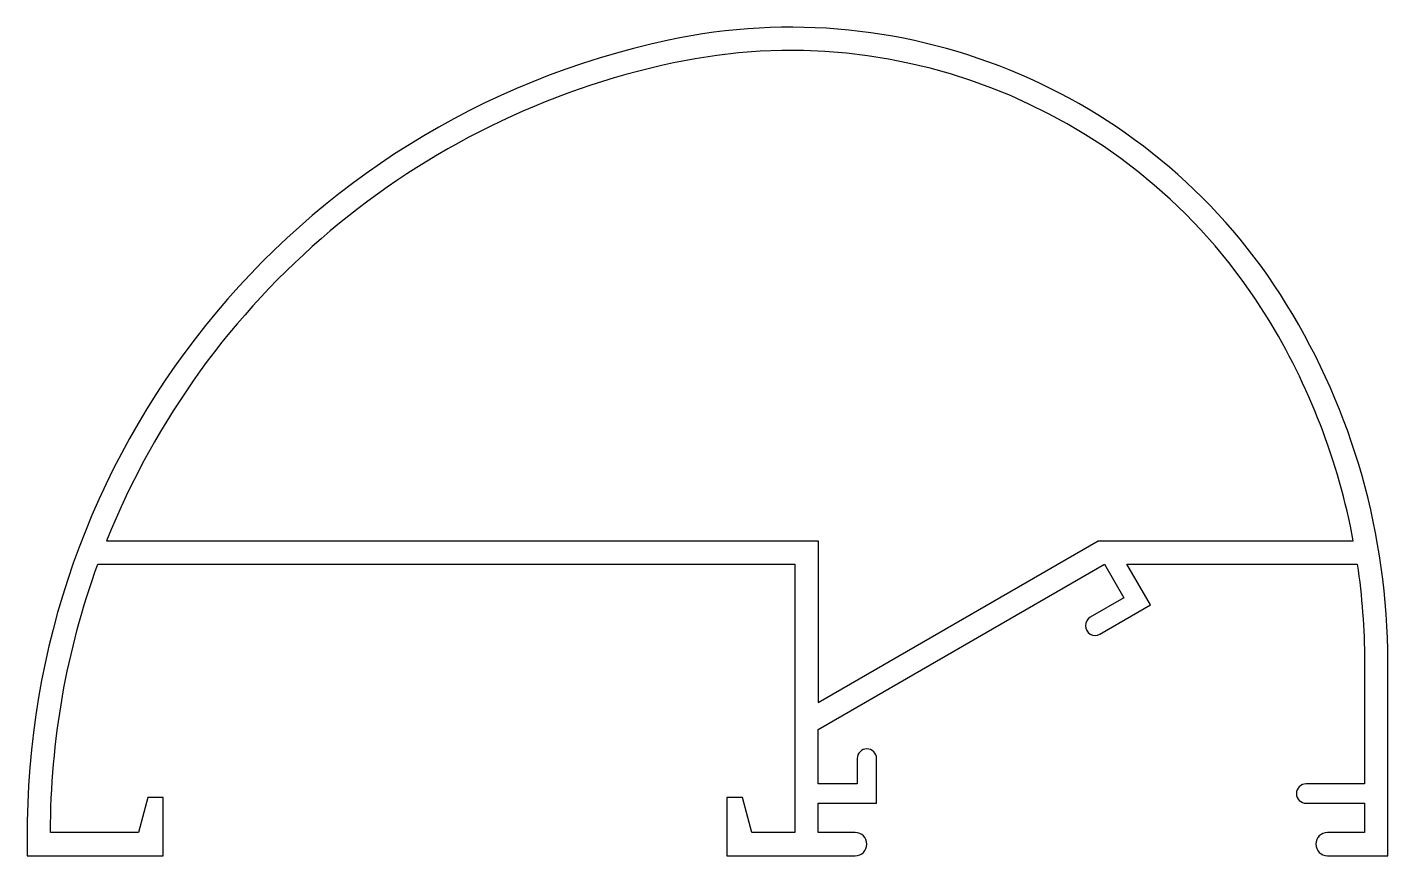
# Model space of a CAD drawing. Extents: x 556.2 to 626.2, y 470.6 to 513.2.
import ezdxf

# ---------------------------------------------------------------- set-up
doc = ezdxf.new("R2010")
doc.units = 0
doc.layers.get('0').update_dxf_attribs({"linetype": 'CONTINUOUS'})

msp = doc.modelspace()

# ---------------------------------------------------------------- linework, layer by layer
for points in [[(596.89, 474.284), (596.89, 477.084), (611.613, 485.584), (612.613, 483.852), (610.881, 482.852, 1), (611.381, 481.986), (613.979, 483.486), (612.768, 485.584), (624.619, 485.584, -0.037136), (624.99, 480.584), (624.99, 474.284), (621.99, 474.284, 1), (621.99, 473.284), (624.99, 473.284), (624.99, 471.784), (623.09, 471.784, 1), (623.09, 470.584), (626.19, 470.584), (626.19, 480.584, 0.13896), (620.987, 498.947, 0.317234), (589.185, 512.546, 0.356082), (556.19, 471.439), (556.19, 470.584), (563.19, 470.584), (563.19, 473.584), (562.39, 473.584), (561.91, 471.784), (557.389, 471.784, -0.087153), (559.82, 485.584), (595.69, 485.584), (595.69, 471.784), (593.47, 471.784), (592.99, 473.584), (592.19, 473.584), (592.19, 470.584), (598.79, 470.584, 1), (598.79, 471.784), (596.89, 471.784), (596.89, 473.284), (599.89, 473.284), (599.89, 475.584, 1), (598.89, 475.584), (598.89, 474.284)], [(611.291, 486.784), (624.417, 486.784, 0.092217), (619.965, 498.317, 0.317234), (589.436, 511.373, 0.250184), (560.277, 486.784), (596.89, 486.784), (596.89, 478.47)]]:
    msp.add_lwpolyline(points, format="xyb", close=True)

doc.saveas('drawing.dxf')
